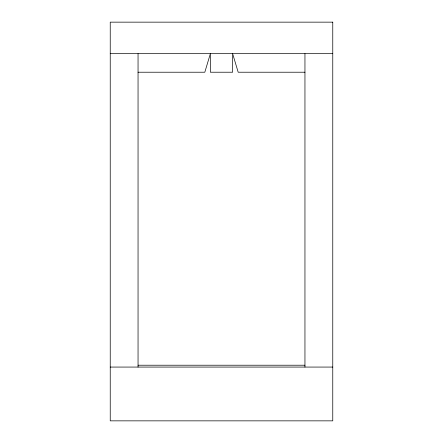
<?xml version="1.0" encoding="UTF-8"?>
<svg xmlns="http://www.w3.org/2000/svg" width="443" height="443" viewBox="0 0 443 443"><rect width="100%" height="100%" fill="white"/><g stroke="black" fill="none" stroke-linecap="round" stroke-linejoin="round"><path stroke-width="0.66" d="M110.235 53.675L332.765 53.675M138.05 72.22L204.81 72.22L210.375 53.675L210.375 72.22L232.625 72.22L232.625 53.675L238.19 72.22L304.95 72.22M138.05 365.215L304.95 365.215M110.235 367.07L332.765 367.07M304.95 53.675L304.95 367.07M138.05 53.675L138.05 367.07M332.765 22.15L110.235 22.15L110.235 420.85L332.765 420.85L332.765 22.15"/></g></svg>
